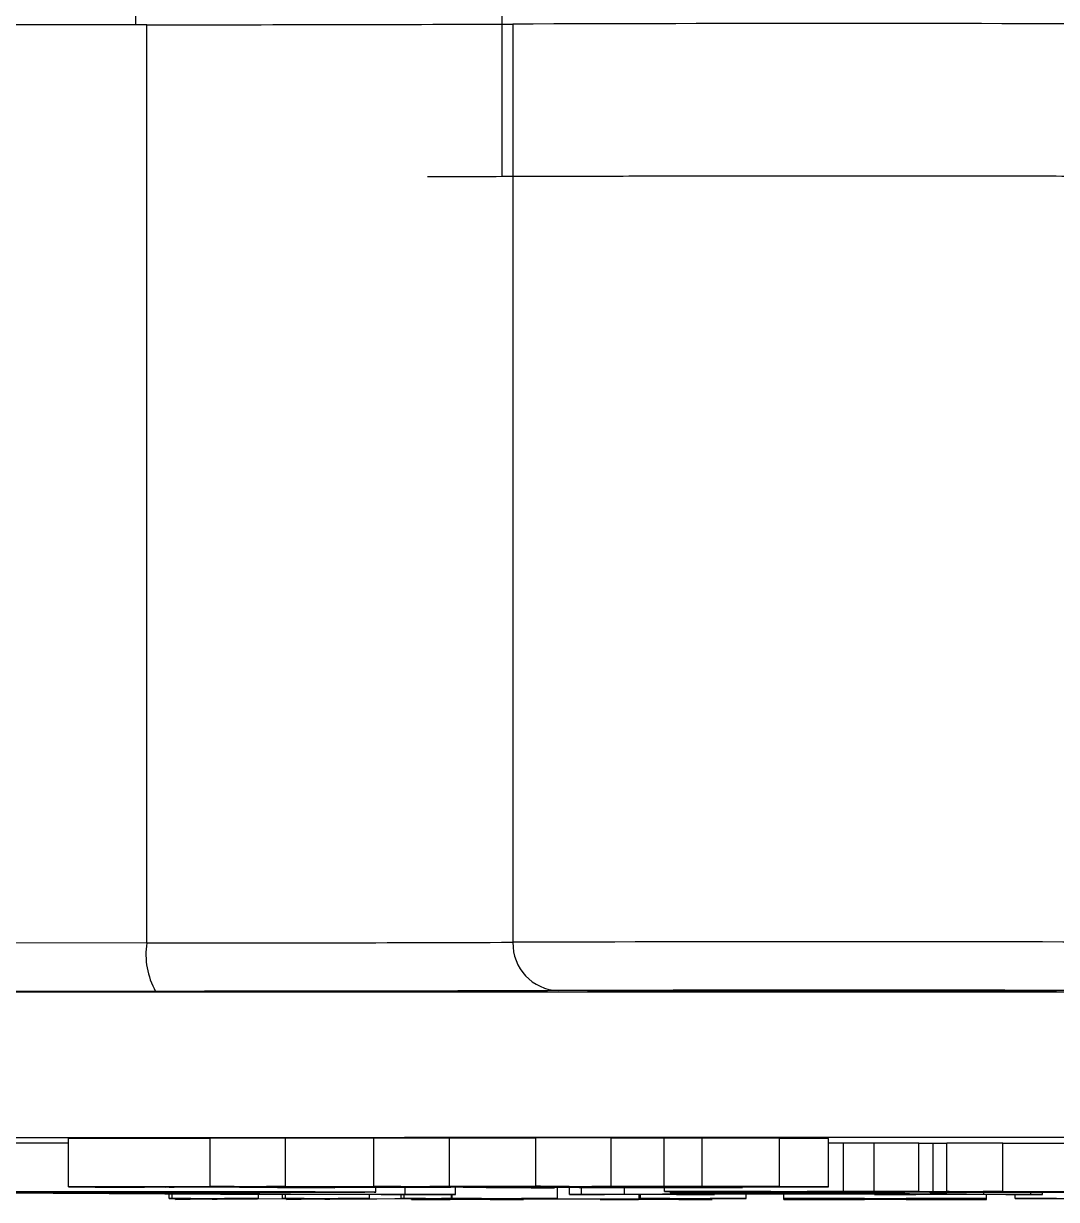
# Model space of a CAD drawing. Header units: millimetres. Extents: x 5659 to 7608, y 3628 to 5007.
# Drawn here: x 6462.91 to 6484.27, y 3766.97 to 3791.3 of the extents above; entities that cross this region are included whole.
import ezdxf

# ---------------------------------------------------------------- set-up
doc = ezdxf.new("R2010")
doc.units = ezdxf.units.MM

msp = doc.modelspace()

# ---------------------------------------------------------------- linework, layer by layer
at = {"color": 7, "linetype": 'Continuous', "lineweight": 25}
for p, q in [((6465.234, 3791.275), (6465.234, 3822.703)), ((6472.804, 3821.965), (6472.804, 3788.131)), ((6465.462, 3772.275), (6465.462, 3791.275)), ((6473.034, 3791.288), (6473.034, 3772.288)), ((6466.769, 3768.231), (6463.841, 3768.23)), ((6463.841, 3767.23), (6463.841, 3768.23)), ((6468.328, 3768.236), (6466.769, 3768.237)), ((6466.769, 3767.237), (6466.769, 3768.237)), ((6468.328, 3767.236), (6468.328, 3768.236)), ((6470.159, 3768.232), (6468.328, 3768.231)), ((6471.721, 3768.237), (6470.159, 3768.238)), ((6470.159, 3767.238), (6470.159, 3768.238)), ((6471.721, 3767.237), (6471.721, 3768.237)), ((6473.508, 3768.233), (6471.721, 3768.233)), ((6475.065, 3768.238), (6473.508, 3768.239)), ((6473.508, 3767.239), (6473.508, 3768.239)), ((6475.065, 3767.238), (6475.065, 3768.238)), ((6476.162, 3768.234), (6475.065, 3768.234)), ((6476.948, 3768.237), (6476.162, 3768.234)), ((6476.162, 3767.234), (6476.162, 3768.234)), ((6478.545, 3768.234), (6476.948, 3768.237)), ((6476.948, 3767.237), (6476.948, 3768.237)), ((6478.545, 3767.234), (6478.545, 3768.234)), ((6479.56, 3768.227), (6478.545, 3768.229)), ((6479.56, 3767.227), (6479.56, 3768.227)), ((6479.869, 3768.129), (6479.56, 3768.129)), ((6480.505, 3768.131), (6479.869, 3768.129)), ((6479.869, 3767.129), (6479.869, 3768.129)), ((6481.429, 3768.129), (6480.505, 3768.131)), ((6480.505, 3767.131), (6480.505, 3768.131)), ((6481.429, 3767.129), (6481.429, 3768.129)), ((6481.718, 3768.122), (6481.429, 3768.122)), ((6482.007, 3768.126), (6481.718, 3768.125)), ((6481.718, 3768.125), (6481.718, 3767.125)), ((6483.163, 3768.13), (6482.007, 3768.131)), ((6482.007, 3767.131), (6482.007, 3768.131)), ((6483.163, 3767.13), (6483.163, 3768.13)), ((6484.723, 3768.126), (6483.163, 3768.126)), ((6466.988, 3767.07), (6461.421, 3767.101)), ((6463.841, 3767.23), (6467.313, 3767.231)), ((6464.48, 3767.229), (6463.841, 3767.23)), ((6464.002, 3767.102), (6469.069, 3767.075)), ((6464.39, 3767.219), (6464.39, 3767.229)), ((6465.068, 3767.229), (6464.48, 3767.229)), ((6464.77, 3767.22), (6464.77, 3767.229)), ((6467.383, 3767.23), (6465.068, 3767.229)), ((6465.438, 3767.225), (6465.438, 3767.229)), ((6465.438, 3767.225), (6465.711, 3767.225)), ((6465.711, 3767.225), (6465.711, 3767.229)), ((6465.711, 3767.225), (6465.852, 3767.223)), ((6465.852, 3767.223), (6465.852, 3767.23)), ((6465.852, 3767.223), (6477.626, 3767.227)), ((6471.369, 3767.224), (6465.924, 3767.222)), ((6466.042, 3767.22), (6466.042, 3767.222)), ((6466.769, 3767.237), (6468.328, 3767.236)), ((6467.377, 3767.219), (6467.377, 3767.223)), ((6467.377, 3767.219), (6468.413, 3767.218)), ((6468.657, 3767.227), (6467.706, 3767.225)), ((6468.328, 3767.236), (6467.935, 3767.235)), ((6467.935, 3767.235), (6468.197, 3767.231)), ((6468.197, 3767.231), (6468.197, 3767.235)), ((6468.197, 3767.231), (6470.717, 3767.232)), ((6470.786, 3767.231), (6468.266, 3767.23)), ((6468.413, 3767.218), (6468.413, 3767.223)), ((6468.413, 3767.218), (6471.749, 3767.22)), ((6471.821, 3767.219), (6468.485, 3767.217)), ((6468.485, 3767.217), (6469.35, 3767.207)), ((6469.35, 3767.207), (6468.492, 3767.205)), ((6468.657, 3767.227), (6468.657, 3767.231)), ((6469.35, 3767.207), (6469.35, 3767.218)), ((6470.159, 3767.238), (6471.721, 3767.237)), ((6470.199, 3767.119), (6470.199, 3767.218)), ((6470.802, 3767.072), (6470.802, 3767.218)), ((6472.05, 3767.228), (6471.097, 3767.227)), ((6471.721, 3767.237), (6471.315, 3767.236)), ((6471.315, 3767.236), (6471.6, 3767.233)), ((6471.749, 3767.22), (6471.369, 3767.224)), ((6471.6, 3767.233), (6471.6, 3767.237)), ((6471.6, 3767.233), (6474.05, 3767.234)), ((6474.12, 3767.233), (6471.669, 3767.232)), ((6471.843, 3767.072), (6471.843, 3767.218)), ((6472.05, 3767.228), (6472.05, 3767.232)), ((6477.767, 3767.227), (6472.252, 3767.225)), ((6472.252, 3767.225), (6472.633, 3767.22)), ((6472.633, 3767.22), (6472.633, 3767.225)), ((6472.633, 3767.22), (6475.9, 3767.221)), ((6476.177, 3767.22), (6472.705, 3767.219)), ((6473.891, 3767.205), (6472.938, 3767.204)), ((6473.508, 3767.239), (6475.065, 3767.238)), ((6473.891, 3767.205), (6473.891, 3767.219)), ((6473.953, 3766.986), (6473.953, 3767.22)), ((6474.206, 3767.072), (6474.206, 3767.22)), ((6474.402, 3767.211), (6474.402, 3767.22)), ((6474.461, 3767.21), (6474.402, 3767.211)), ((6475.394, 3767.229), (6474.446, 3767.228)), ((6474.449, 3767.072), (6474.449, 3767.211)), ((6475.065, 3767.238), (6474.662, 3767.237)), ((6474.662, 3767.237), (6474.937, 3767.234)), ((6474.937, 3767.234), (6474.937, 3767.238)), ((6474.937, 3767.234), (6476.162, 3767.234)), ((6478.545, 3767.234), (6475.006, 3767.233)), ((6475.339, 3767.074), (6475.339, 3767.22)), ((6475.339, 3767.074), (6478.491, 3767.101)), ((6475.394, 3767.229), (6475.394, 3767.233)), ((6475.9, 3767.221), (6475.9, 3767.226)), ((6475.9, 3767.221), (6476.395, 3767.223)), ((6476.162, 3767.234), (6476.948, 3767.237)), ((6476.17, 3767.129), (6476.17, 3767.22)), ((6476.69, 3767.128), (6476.17, 3767.129)), ((6476.17, 3767.129), (6479.869, 3767.129)), ((6476.806, 3767.213), (6476.177, 3767.22)), ((6476.286, 3767.111), (6476.286, 3767.129)), ((6476.922, 3767.109), (6476.286, 3767.111)), ((6476.395, 3767.223), (6476.395, 3767.226)), ((6476.395, 3767.223), (6477.639, 3767.221)), ((6476.401, 3767.121), (6476.401, 3767.129)), ((6476.922, 3767.12), (6476.401, 3767.121)), ((6476.401, 3767.121), (6478.366, 3767.121)), ((6476.948, 3767.237), (6478.545, 3767.234)), ((6477.639, 3767.221), (6477.107, 3767.22)), ((6477.107, 3767.22), (6477.736, 3767.212)), ((6477.153, 3767.223), (6477.767, 3767.227)), ((6477.153, 3767.223), (6477.153, 3767.226)), ((6477.384, 3767.223), (6477.153, 3767.223)), ((6477.626, 3767.227), (6477.626, 3767.234)), ((6477.626, 3767.227), (6478.109, 3767.229)), ((6477.736, 3767.212), (6477.736, 3767.227)), ((6477.782, 3767.211), (6477.782, 3767.234)), ((6478.366, 3767.129), (6478.077, 3767.129)), ((6478.109, 3767.229), (6478.109, 3767.234)), ((6478.109, 3767.229), (6479.56, 3767.227)), ((6478.366, 3767.121), (6478.309, 3767.121)), ((6478.366, 3767.121), (6478.366, 3767.129)), ((6478.366, 3767.113), (6478.366, 3767.121)), ((6478.491, 3767.101), (6479.702, 3767.101)), ((6481.429, 3767.129), (6479.118, 3767.129)), ((6479.118, 3767.129), (6479.118, 3767.121)), ((6479.118, 3767.121), (6479.753, 3767.121)), ((6481.083, 3767.121), (6479.118, 3767.121)), ((6479.118, 3767.121), (6479.118, 3767.113)), ((6479.118, 3767.113), (6481.083, 3767.115)), ((6479.702, 3767.101), (6479.702, 3767.121)), ((6479.702, 3767.101), (6482.773, 3767.074)), ((6479.753, 3767.121), (6479.753, 3767.129)), ((6479.753, 3767.121), (6480.273, 3767.123)), ((6479.869, 3767.129), (6480.505, 3767.131)), ((6480.273, 3767.123), (6480.273, 3767.129)), ((6480.273, 3767.123), (6481.083, 3767.121)), ((6480.505, 3767.131), (6481.429, 3767.129)), ((6481.083, 3767.122), (6481.083, 3767.129)), ((6481.603, 3767.121), (6481.083, 3767.122)), ((6481.083, 3767.122), (6488.075, 3767.122)), ((6481.083, 3767.121), (6481.083, 3767.122)), ((6481.083, 3767.115), (6481.083, 3767.121)), ((6481.083, 3767.115), (6481.14, 3767.114)), ((6481.14, 3767.122), (6481.14, 3767.114)), ((6481.718, 3767.115), (6481.66, 3767.119)), ((6481.66, 3767.119), (6482.412, 3767.118)), ((6481.66, 3767.105), (6481.66, 3767.119)), ((6481.66, 3767.105), (6481.718, 3767.108)), ((6482.412, 3767.106), (6481.66, 3767.105)), ((6481.718, 3767.125), (6482.065, 3767.126)), ((6482.412, 3767.124), (6481.718, 3767.125)), ((6481.718, 3767.108), (6481.718, 3767.115)), ((6482.007, 3767.131), (6483.163, 3767.13)), ((6482.874, 3767.125), (6482.412, 3767.124)), ((6482.412, 3767.118), (6482.412, 3767.124)), ((6482.412, 3767.118), (6484.088, 3767.118)), ((6483.741, 3767.117), (6482.412, 3767.117)), ((6482.412, 3767.117), (6482.412, 3767.106)), ((6483.163, 3767.13), (6482.759, 3767.129)), ((6482.759, 3767.129), (6482.759, 3767.126)), ((6482.759, 3767.126), (6484.781, 3767.126)), ((6482.773, 3767.074), (6482.773, 3767.117)), ((6487.729, 3767.125), (6482.874, 3767.125)), ((6484.377, 3767.121), (6482.99, 3767.121)), ((6483.741, 3767.107), (6483.741, 3767.117)), ((6484.434, 3767.108), (6483.741, 3767.107)), ((6483.744, 3767.072), (6483.744, 3767.107)), ((6483.987, 3767.072), (6483.987, 3767.107)), ((6484.088, 3767.118), (6484.377, 3767.121)), ((6484.088, 3767.118), (6484.088, 3767.121)), ((6465.922, 3766.988), (6465.922, 3767.076)), ((6465.922, 3766.988), (6465.982, 3766.989)), ((6466.126, 3766.988), (6465.922, 3766.988)), ((6465.982, 3766.989), (6465.982, 3767.075)), ((6465.982, 3766.989), (6467.77, 3766.988)), ((6466.051, 3766.969), (6466.051, 3766.988)), ((6466.051, 3766.969), (6466.356, 3766.987)), ((6466.358, 3766.969), (6466.051, 3766.969)), ((6468.463, 3766.98), (6466.358, 3766.969)), ((6467.07, 3766.987), (6466.816, 3766.974)), ((6466.816, 3766.974), (6466.918, 3766.974)), ((6466.918, 3766.974), (6468.594, 3766.983)), ((6466.918, 3766.974), (6466.918, 3766.979)), ((6471.843, 3767.07), (6466.988, 3767.07)), ((6467.71, 3766.987), (6467.556, 3766.987)), ((6467.77, 3766.988), (6467.71, 3766.987)), ((6467.77, 3766.988), (6467.77, 3767.07)), ((6468.27, 3766.987), (6468.27, 3767.07)), ((6468.27, 3766.987), (6468.33, 3766.988)), ((6468.425, 3766.987), (6468.27, 3766.987)), ((6468.33, 3766.988), (6468.33, 3767.07)), ((6468.33, 3766.988), (6470.066, 3766.987)), ((6468.349, 3766.968), (6468.565, 3766.98)), ((6468.349, 3766.968), (6468.349, 3766.98)), ((6468.656, 3766.968), (6468.349, 3766.968)), ((6468.565, 3766.98), (6468.463, 3766.98)), ((6468.594, 3766.983), (6468.704, 3766.986)), ((6471.553, 3766.985), (6468.656, 3766.968)), ((6469.419, 3766.986), (6469.143, 3766.974)), ((6469.143, 3766.974), (6469.245, 3766.974)), ((6469.245, 3766.974), (6471.187, 3766.985)), ((6469.245, 3766.974), (6469.245, 3766.978)), ((6470.006, 3766.986), (6469.854, 3766.987)), ((6470.066, 3766.987), (6470.006, 3766.986)), ((6470.066, 3766.987), (6470.066, 3767.07)), ((6470.721, 3766.986), (6470.721, 3767.07)), ((6470.721, 3766.986), (6470.781, 3766.987)), ((6470.875, 3766.986), (6470.721, 3766.986)), ((6470.781, 3766.987), (6470.781, 3767.07)), ((6470.781, 3766.987), (6471.766, 3766.986)), ((6470.802, 3767.072), (6471.843, 3767.072)), ((6470.938, 3766.967), (6470.938, 3766.981)), ((6470.938, 3766.967), (6470.967, 3766.968)), ((6473.227, 3766.967), (6470.938, 3766.967)), ((6470.967, 3766.968), (6470.967, 3766.981)), ((6470.967, 3766.968), (6471.227, 3766.968)), ((6471.187, 3766.985), (6471.233, 3766.985)), ((6471.227, 3766.968), (6471.227, 3766.983)), ((6471.732, 3766.969), (6472.381, 3766.985)), ((6471.766, 3766.986), (6471.766, 3767.07)), ((6471.766, 3766.986), (6471.768, 3766.986)), ((6471.768, 3767.07), (6471.768, 3766.986)), ((6471.768, 3766.986), (6473.953, 3766.986)), ((6471.843, 3767.072), (6471.843, 3767.07)), ((6472.252, 3766.986), (6472.048, 3766.986)), ((6472.254, 3766.986), (6472.252, 3766.986)), ((6472.895, 3766.977), (6472.564, 3766.969)), ((6472.564, 3766.969), (6472.568, 3766.969)), ((6475.964, 3766.976), (6472.895, 3766.977)), ((6473.213, 3766.985), (6472.922, 3766.978)), ((6472.922, 3766.978), (6475.991, 3766.977)), ((6472.995, 3766.968), (6472.995, 3766.977)), ((6472.995, 3766.968), (6473.255, 3766.968)), ((6473.255, 3766.968), (6473.227, 3766.967)), ((6473.255, 3766.968), (6473.255, 3766.977)), ((6473.926, 3766.985), (6473.718, 3766.985)), ((6473.953, 3766.986), (6473.926, 3766.985)), ((6474.206, 3767.071), (6474.206, 3767.072)), ((6474.206, 3767.072), (6474.449, 3767.072)), ((6477.199, 3767.071), (6474.206, 3767.071)), ((6474.839, 3766.967), (6474.839, 3766.976)), ((6477.127, 3766.966), (6474.839, 3766.967)), ((6474.839, 3766.967), (6474.868, 3766.967)), ((6474.868, 3766.967), (6474.868, 3766.976)), ((6474.868, 3766.967), (6475.128, 3766.967)), ((6475.128, 3766.967), (6475.128, 3766.976)), ((6475.633, 3766.968), (6475.964, 3766.976)), ((6475.633, 3766.968), (6475.633, 3766.976)), ((6475.642, 3766.985), (6475.642, 3767.071)), ((6475.642, 3766.985), (6475.669, 3766.986)), ((6475.85, 3766.985), (6475.642, 3766.985)), ((6475.669, 3766.986), (6475.669, 3767.071)), ((6475.669, 3766.986), (6477.854, 3766.985)), ((6475.991, 3766.977), (6476.282, 3766.984)), ((6476.957, 3767.082), (6476.229, 3767.076)), ((6477.114, 3766.984), (6476.465, 3766.968)), ((6476.465, 3766.968), (6476.469, 3766.968)), ((6476.896, 3766.967), (6476.896, 3766.979)), ((6476.896, 3766.967), (6477.156, 3766.967)), ((6480.592, 3767.082), (6476.957, 3767.082)), ((6476.957, 3767.072), (6476.957, 3767.082)), ((6476.957, 3767.072), (6477.199, 3767.072)), ((6478.815, 3767.098), (6477.118, 3767.083)), ((6477.118, 3767.083), (6480.511, 3767.083)), ((6477.156, 3766.967), (6477.127, 3766.966)), ((6477.199, 3767.072), (6477.199, 3767.082)), ((6477.199, 3767.072), (6477.199, 3767.071)), ((6477.827, 3766.985), (6477.619, 3766.985)), ((6477.854, 3766.985), (6477.827, 3766.985)), ((6477.854, 3766.985), (6477.854, 3767.082)), ((6478.637, 3766.985), (6478.637, 3767.082)), ((6478.637, 3766.985), (6482.829, 3766.985)), ((6479.833, 3766.985), (6478.637, 3766.985)), ((6478.637, 3766.985), (6478.637, 3766.985)), ((6478.637, 3766.967), (6478.637, 3766.985)), ((6478.637, 3766.966), (6478.637, 3766.967)), ((6478.637, 3766.967), (6479.833, 3766.967)), ((6482.829, 3766.966), (6478.637, 3766.966)), ((6478.895, 3767.098), (6478.815, 3767.098)), ((6480.511, 3767.083), (6478.895, 3767.098)), ((6479.833, 3766.967), (6479.833, 3766.985)), ((6480.302, 3766.968), (6480.302, 3766.984)), ((6480.508, 3767.072), (6480.508, 3767.082)), ((6480.508, 3767.071), (6480.508, 3767.072)), ((6480.508, 3767.072), (6480.831, 3767.072)), ((6483.987, 3767.071), (6480.508, 3767.071)), ((6481.398, 3767.075), (6480.592, 3767.082)), ((6480.831, 3767.072), (6480.831, 3767.08)), ((6481.165, 3766.984), (6481.165, 3766.968)), ((6482.829, 3766.985), (6481.633, 3766.985)), ((6481.633, 3766.967), (6481.633, 3766.985)), ((6481.633, 3766.967), (6482.829, 3766.967)), ((6482.829, 3766.985), (6482.829, 3767.071)), ((6482.829, 3766.985), (6482.829, 3766.985)), ((6482.829, 3766.967), (6482.829, 3766.985)), ((6482.829, 3766.967), (6482.829, 3766.966)), ((6483.418, 3766.985), (6483.418, 3767.071)), ((6483.418, 3766.985), (6485.839, 3766.986)), ((6483.454, 3766.985), (6483.418, 3766.985)), ((6483.762, 3766.985), (6483.454, 3766.985)), ((6483.744, 3767.072), (6483.987, 3767.072)), ((6483.987, 3767.072), (6483.987, 3767.071)), ((6485.126, 3766.968), (6484.275, 3766.984))]:
    msp.add_line(p, q, dxfattribs=at)
at = {"color": 7, "linetype": 'Continuous', "lineweight": 25, "flags": 128}
for points in [[(6465.462, 3791.275), (6460.136, 3791.272), (6454.902, 3791.269), (6449.783, 3791.265), (6444.803, 3791.26), (6439.985, 3791.255), (6435.352, 3791.249), (6430.926, 3791.242), (6426.726, 3791.235), (6422.772, 3791.227), (6419.082, 3791.218), (6415.675, 3791.209), (6412.564, 3791.199), (6409.766, 3791.189), (6407.293, 3791.179), (6405.156, 3791.168), (6403.365, 3791.157)], [(6465.462, 3772.275), (6460.202, 3772.272), (6455.032, 3772.269), (6449.973, 3772.265), (6445.049, 3772.261), (6440.282, 3772.255), (6435.694, 3772.249), (6431.306, 3772.243), (6427.137, 3772.235), (6423.206, 3772.228), (6419.53, 3772.219), (6416.128, 3772.21), (6413.013, 3772.201), (6410.201, 3772.191), (6407.703, 3772.181), (6405.532, 3772.17), (6403.696, 3772.16), (6402.205, 3772.148), (6401.065, 3772.137)], [(6508.008, 3771.247), (6503.304, 3771.251), (6498.483, 3771.254), (6493.568, 3771.257), (6488.585, 3771.258), (6483.558, 3771.259), (6478.512, 3771.259), (6473.473, 3771.259), (6468.464, 3771.258), (6463.513, 3771.255), (6458.642, 3771.253)], [(6484.277, 3771.277), (6483.451, 3771.275), (6482.374, 3771.273), (6481.12, 3771.272), (6479.774, 3771.272), (6478.428, 3771.272), (6477.174, 3771.273), (6476.097, 3771.275), (6475.271, 3771.277), (6474.751, 3771.28), (6474.574, 3771.283), (6474.751, 3771.286), (6475.271, 3771.289), (6476.097, 3771.291), (6477.174, 3771.293), (6478.428, 3771.294), (6479.774, 3771.294), (6481.12, 3771.294), (6482.374, 3771.293), (6483.451, 3771.291), (6484.277, 3771.289)]]:
    msp.add_lwpolyline(points, dxfattribs=at)
at = {"color": 7, "linetype": 'Continuous', "lineweight": 25}
for centre, radius, start, end in [((6465.901, 5666.36), 1875.085, 269.986579, 270.217963), ((6479.774, 1798.985), 1992.314, 89.806162, 90.193839), ((6467.004, 3772.033), 1.561, 171.0968, 209.1481), ((6465.901, 5647.36), 1875.085, 269.986579, 270.217963), ((6474.004, 3772.258), 0.971, 178.1826, 267.9964), ((6479.774, 1779.985), 1992.314, 89.806162, 90.193839)]:
    msp.add_arc(centre, radius, start, end, dxfattribs=at)
for points, knots in [([(6472.804, 3788.131), (6472.483, 3788.129), (6472.099, 3788.127), (6471.385, 3788.125), (6471.268, 3788.125)], [0, 0, 0, 0, 0.834947, 1, 1, 1, 1]), ([(6465.64, 3771.273), (6463.145, 3771.272), (6458.107, 3771.269), (6450.73, 3771.264), (6443.488, 3771.257), (6436.509, 3771.248), (6429.906, 3771.238), (6423.812, 3771.226), (6418.32, 3771.213), (6413.508, 3771.199), (6409.446, 3771.184), (6406.176, 3771.169), (6403.637, 3771.153), (6402.575, 3771.142), (6402.049, 3771.137)], [0, 0, 0, 0, 0.079959, 0.161371, 0.244142, 0.328893, 0.414217, 0.5, 0.585778, 0.671102, 0.755858, 0.838624, 0.920039, 1, 1, 1, 1]), ([(6473.97, 3771.288), (6473.579, 3771.286), (6472.784, 3771.282), (6470.794, 3771.278), (6468.38, 3771.274), (6466.543, 3771.273), (6465.64, 3771.273)], [0, 0, 0, 0, 0.245796, 0.5, 0.754204, 1, 1, 1, 1]), ([(6485.578, 3771.288), (6485.314, 3771.289), (6484.773, 3771.291), (6483.355, 3771.294), (6481.638, 3771.296), (6479.774, 3771.296), (6477.91, 3771.296), (6476.194, 3771.294), (6474.775, 3771.291), (6474.234, 3771.289), (6473.97, 3771.288)], [0, 0, 0, 0, 0.122089, 0.25, 0.377911, 0.5, 0.622089, 0.75, 0.877911, 1, 1, 1, 1]), ([(6411.329, 3768.109), (6411.376, 3768.113), (6411.483, 3768.121), (6412.353, 3768.134), (6413.834, 3768.147), (6416.009, 3768.161), (6418.839, 3768.174), (6422.353, 3768.187), (6426.507, 3768.199), (6431.251, 3768.21), (6436.512, 3768.221), (6442.204, 3768.229), (6448.227, 3768.237), (6454.45, 3768.243), (6460.815, 3768.248), (6467.168, 3768.251), (6473.507, 3768.253), (6479.774, 3768.253), (6486.041, 3768.253), (6492.38, 3768.251), (6498.733, 3768.248), (6505.098, 3768.243), (6511.321, 3768.237), (6517.344, 3768.229), (6523.036, 3768.221), (6528.297, 3768.21), (6533.041, 3768.199), (6537.195, 3768.187), (6540.709, 3768.174), (6543.539, 3768.161), (6545.715, 3768.147), (6547.196, 3768.134), (6548.067, 3768.121), (6548.174, 3768.113), (6548.222, 3768.109)], [0, 0, 0, 0, 0.023828, 0.053273, 0.084485, 0.115699, 0.147957, 0.180726, 0.213842, 0.247136, 0.28043, 0.313546, 0.346314, 0.378573, 0.409785, 0.440999, 0.470442, 0.499888, 0.529332, 0.558778, 0.58999, 0.621203, 0.653462, 0.68623, 0.719347, 0.752641, 0.785934, 0.819051, 0.851819, 0.884078, 0.915289, 0.946503, 0.975948, 1, 1, 1, 1]), ([(6463.841, 3768.134), (6463.734, 3768.134), (6463.313, 3768.134), (6462.873, 3768.134), (6462.545, 3768.134)], [0, 0, 0, 0, 0.254888, 1, 1, 1, 1]), ([(6460.92, 3767.131), (6461.589, 3767.131), (6462.935, 3767.131), (6464.743, 3767.13), (6466.063, 3767.127), (6466.987, 3767.124), (6467.294, 3767.121), (6467.317, 3767.118), (6467.322, 3767.118)], [0, 0, 0, 0, 0.196061, 0.394111, 0.547436, 0.700125, 0.928087, 1, 1, 1, 1]), ([(6467.322, 3767.118), (6467.292, 3767.116), (6467.231, 3767.114), (6466.548, 3767.109), (6465.2, 3767.106), (6463.516, 3767.105), (6462.168, 3767.104), (6461.39, 3767.104), (6461.267, 3767.104)], [0, 0, 0, 0, 0.200351, 0.402646, 0.59747, 0.766762, 0.96323, 1, 1, 1, 1]), ([(6461.871, 3767.134), (6462.539, 3767.134), (6463.774, 3767.134), (6465.541, 3767.133), (6467.204, 3767.132), (6468.723, 3767.129), (6469.869, 3767.125), (6470.177, 3767.121), (6470.195, 3767.119), (6470.199, 3767.119)], [0, 0, 0, 0, 0.160365, 0.296332, 0.431737, 0.589347, 0.747826, 0.949128, 1, 1, 1, 1]), ([(6470.199, 3767.119), (6470.172, 3767.117), (6470.112, 3767.114), (6469.328, 3767.109), (6467.617, 3767.105), (6465.768, 3767.103), (6464.489, 3767.102), (6464.002, 3767.102)], [0, 0, 0, 0, 0.183074, 0.416875, 0.642834, 0.864166, 1, 1, 1, 1]), ([(6464.39, 3767.219), (6464.394, 3767.219), (6464.407, 3767.219), (6464.576, 3767.22), (6464.709, 3767.22), (6464.77, 3767.22)], [0, 0, 0, 0, 0.206018, 0.636041, 1, 1, 1, 1]), ([(6465.086, 3767.218), (6465.006, 3767.218), (6464.855, 3767.218), (6464.646, 3767.218), (6464.505, 3767.218), (6464.413, 3767.218), (6464.396, 3767.219), (6464.39, 3767.219)], [0, 0, 0, 0, 0.281585, 0.522569, 0.762523, 0.925805, 1, 1, 1, 1]), ([(6464.77, 3767.22), (6464.898, 3767.22), (6465.24, 3767.221), (6465.385, 3767.223), (6465.424, 3767.224), (6465.438, 3767.225)], [0, 0, 0, 0, 0.268239, 0.722981, 1, 1, 1, 1]), ([(6465.994, 3767.219), (6465.967, 3767.219), (6465.914, 3767.219), (6465.649, 3767.218), (6465.379, 3767.218), (6465.14, 3767.218), (6465.086, 3767.218)], [0, 0, 0, 0, 0.194719, 0.390632, 0.863045, 1, 1, 1, 1]), ([(6465.924, 3767.222), (6465.978, 3767.222), (6466.046, 3767.221), (6466.025, 3767.221), (6466.02, 3767.22)], [0, 0, 0, 0, 0.7846575, 1, 1, 1, 1]), ([(6467.313, 3767.231), (6467.255, 3767.232), (6467.144, 3767.233), (6466.965, 3767.235), (6466.834, 3767.236), (6466.769, 3767.237)], [0, 0, 0, 0, 0.361759, 0.680808, 1, 1, 1, 1]), ([(6468.492, 3767.205), (6468.399, 3767.207), (6468.214, 3767.21), (6467.856, 3767.214), (6467.548, 3767.217), (6467.377, 3767.219)], [0, 0, 0, 0, 0.307881, 0.615778, 1, 1, 1, 1]), ([(6467.706, 3767.225), (6467.669, 3767.226), (6467.608, 3767.227), (6467.492, 3767.229), (6467.419, 3767.23), (6467.383, 3767.23)], [0, 0, 0, 0, 0.437947, 0.718933, 1, 1, 1, 1]), ([(6468.266, 3767.23), (6468.297, 3767.23), (6468.357, 3767.229), (6468.481, 3767.228), (6468.588, 3767.227), (6468.657, 3767.227)], [0, 0, 0, 0, 0.2673365, 0.5346869, 1, 1, 1, 1]), ([(6470.717, 3767.232), (6470.658, 3767.233), (6470.546, 3767.234), (6470.362, 3767.236), (6470.227, 3767.238), (6470.159, 3767.238)], [0, 0, 0, 0, 0.353076, 0.676475, 1, 1, 1, 1]), ([(6471.097, 3767.227), (6471.053, 3767.227), (6470.988, 3767.229), (6470.876, 3767.23), (6470.816, 3767.231), (6470.786, 3767.231)], [0, 0, 0, 0, 0.499817, 0.749886, 1, 1, 1, 1]), ([(6471.669, 3767.232), (6471.7, 3767.231), (6471.761, 3767.231), (6471.877, 3767.229), (6471.984, 3767.229), (6472.05, 3767.228)], [0, 0, 0, 0, 0.278089, 0.556193, 1, 1, 1, 1]), ([(6472.938, 3767.204), (6472.841, 3767.206), (6472.646, 3767.208), (6472.264, 3767.213), (6471.986, 3767.217), (6471.821, 3767.219)], [0, 0, 0, 0, 0.2894212, 0.5788391, 1, 1, 1, 1]), ([(6472.705, 3767.219), (6472.82, 3767.218), (6473.052, 3767.215), (6473.429, 3767.21), (6473.726, 3767.207), (6473.891, 3767.205)], [0, 0, 0, 0, 0.307939, 0.615874, 1, 1, 1, 1]), ([(6474.05, 3767.234), (6473.992, 3767.234), (6473.882, 3767.236), (6473.702, 3767.237), (6473.573, 3767.239), (6473.508, 3767.239)], [0, 0, 0, 0, 0.3618324, 0.680859, 1, 1, 1, 1]), ([(6474.446, 3767.228), (6474.406, 3767.229), (6474.34, 3767.23), (6474.226, 3767.231), (6474.155, 3767.232), (6474.12, 3767.233)], [0, 0, 0, 0, 0.437841, 0.718884, 1, 1, 1, 1]), ([(6474.402, 3767.211), (6474.735, 3767.211), (6475.308, 3767.211), (6475.964, 3767.211), (6476.367, 3767.211), (6476.575, 3767.212), (6476.716, 3767.212), (6476.794, 3767.212), (6476.826, 3767.212), (6476.813, 3767.213), (6476.806, 3767.213)], [0, 0, 0, 0, 0.358025, 0.615683, 0.704922, 0.795041, 0.841826, 0.888488, 0.9407, 1, 1, 1, 1]), ([(6476.673, 3767.208), (6476.641, 3767.208), (6476.577, 3767.209), (6476.22, 3767.209), (6475.513, 3767.21), (6474.858, 3767.21), (6474.461, 3767.21)], [0, 0, 0, 0, 0.1072401, 0.2147204, 0.5251042, 1, 1, 1, 1]), ([(6475.006, 3767.233), (6475.035, 3767.233), (6475.094, 3767.232), (6475.216, 3767.231), (6475.325, 3767.23), (6475.394, 3767.229)], [0, 0, 0, 0, 0.267397, 0.53481, 1, 1, 1, 1]), ([(6476.286, 3767.111), (6476.635, 3767.111), (6477.157, 3767.112), (6477.849, 3767.112), (6478.194, 3767.112), (6478.366, 3767.113)], [0, 0, 0, 0, 0.499885, 0.7499286, 1, 1, 1, 1]), ([(6477.736, 3767.212), (6477.763, 3767.212), (6477.815, 3767.211), (6477.674, 3767.21), (6477.314, 3767.209), (6476.925, 3767.209), (6476.673, 3767.208)], [0, 0, 0, 0, 0.211302, 0.416468, 0.621501, 1, 1, 1, 1]), ([(6478.077, 3767.129), (6477.911, 3767.129), (6477.594, 3767.129), (6477.13, 3767.128), (6476.837, 3767.128), (6476.69, 3767.128)], [0, 0, 0, 0, 0.35686, 0.67714, 1, 1, 1, 1]), ([(6478.309, 3767.121), (6478.142, 3767.121), (6477.825, 3767.121), (6477.361, 3767.121), (6477.068, 3767.12), (6476.922, 3767.12)], [0, 0, 0, 0, 0.35686, 0.67714, 1, 1, 1, 1]), ([(6481.14, 3767.114), (6480.544, 3767.113), (6479.524, 3767.112), (6478.059, 3767.111), (6477.302, 3767.11), (6476.922, 3767.109)], [0, 0, 0, 0, 0.41234, 0.704495, 1, 1, 1, 1]), ([(6479.56, 3767.227), (6479.342, 3767.227), (6478.867, 3767.226), (6478.135, 3767.225), (6477.677, 3767.224), (6477.384, 3767.223)], [0, 0, 0, 0, 0.234297, 0.511813, 1, 1, 1, 1]), ([(6482.99, 3767.121), (6482.823, 3767.121), (6482.507, 3767.121), (6482.042, 3767.121), (6481.749, 3767.121), (6481.603, 3767.121)], [0, 0, 0, 0, 0.35686, 0.67714, 1, 1, 1, 1]), ([(6482.063, 3767.126), (6482.062, 3767.127), (6482.06, 3767.128), (6482.044, 3767.13), (6482.019, 3767.131), (6482.007, 3767.131)], [0, 0, 0, 0, 0.333361, 0.666606, 1, 1, 1, 1]), ([(6466.356, 3766.987), (6466.367, 3766.987), (6466.384, 3766.987), (6466.336, 3766.988), (6466.278, 3766.988), (6466.203, 3766.988), (6466.151, 3766.988), (6466.126, 3766.988)], [0, 0, 0, 0, 0.409045, 0.568709, 0.729731, 0.871998, 1, 1, 1, 1]), ([(6467.556, 3766.987), (6467.491, 3766.987), (6467.391, 3766.987), (6467.259, 3766.987), (6467.172, 3766.987), (6467.104, 3766.987), (6467.083, 3766.987), (6467.07, 3766.987)], [0, 0, 0, 0, 0.286948, 0.445283, 0.603611, 0.766841, 1, 1, 1, 1]), ([(6468.704, 3766.986), (6468.711, 3766.986), (6468.723, 3766.986), (6468.666, 3766.987), (6468.568, 3766.987), (6468.469, 3766.987), (6468.425, 3766.987)], [0, 0, 0, 0, 0.280717, 0.477013, 0.764436, 1, 1, 1, 1]), ([(6469.069, 3767.075), (6469.239, 3767.074), (6469.504, 3767.073), (6470.176, 3767.073), (6470.582, 3767.072), (6470.802, 3767.072)], [0, 0, 0, 0, 0.454509, 0.703285, 1, 1, 1, 1]), ([(6469.854, 3766.987), (6469.807, 3766.987), (6469.731, 3766.987), (6469.624, 3766.987), (6469.547, 3766.986), (6469.475, 3766.986), (6469.439, 3766.986), (6469.423, 3766.986), (6469.419, 3766.986)], [0, 0, 0, 0, 0.2197284, 0.3604368, 0.5019622, 0.6296085, 0.9109721, 1, 1, 1, 1]), ([(6471.228, 3766.985), (6471.228, 3766.985), (6471.227, 3766.986), (6471.185, 3766.986), (6471.106, 3766.986), (6470.999, 3766.986), (6470.915, 3766.986), (6470.875, 3766.986)], [0, 0, 0, 0, 0.063168, 0.286153, 0.501453, 0.758451, 1, 1, 1, 1]), ([(6471.227, 3766.968), (6471.32, 3766.968), (6471.449, 3766.968), (6471.598, 3766.968), (6471.674, 3766.968), (6471.717, 3766.969), (6471.727, 3766.969), (6471.732, 3766.969)], [0, 0, 0, 0, 0.375821, 0.523807, 0.672057, 0.853203, 1, 1, 1, 1]), ([(6472.048, 3766.986), (6471.992, 3766.986), (6471.885, 3766.986), (6471.739, 3766.985), (6471.627, 3766.985), (6471.578, 3766.985), (6471.553, 3766.985)], [0, 0, 0, 0, 0.246987, 0.468153, 0.728462, 1, 1, 1, 1]), ([(6472.38, 3766.985), (6472.381, 3766.985), (6472.383, 3766.985), (6472.352, 3766.985), (6472.3, 3766.985), (6472.264, 3766.986), (6472.254, 3766.986)], [0, 0, 0, 0, 0.177122, 0.589108, 0.884827, 1, 1, 1, 1]), ([(6472.575, 3766.968), (6472.588, 3766.968), (6472.614, 3766.968), (6472.698, 3766.968), (6472.825, 3766.968), (6472.931, 3766.968), (6472.995, 3766.968)], [0, 0, 0, 0, 0.204883, 0.408937, 0.643499, 1, 1, 1, 1]), ([(6473.718, 3766.985), (6473.648, 3766.985), (6473.532, 3766.985), (6473.389, 3766.985), (6473.297, 3766.985), (6473.234, 3766.985), (6473.221, 3766.985), (6473.213, 3766.985)], [0, 0, 0, 0, 0.290077, 0.48445, 0.638173, 0.79153, 1, 1, 1, 1]), ([(6474.449, 3767.072), (6474.572, 3767.072), (6474.782, 3767.072), (6475.038, 3767.073), (6475.223, 3767.073), (6475.298, 3767.074), (6475.33, 3767.074), (6475.339, 3767.074)], [0, 0, 0, 0, 0.268165, 0.456817, 0.645375, 0.906381, 1, 1, 1, 1]), ([(6475.128, 3766.967), (6475.22, 3766.967), (6475.35, 3766.967), (6475.499, 3766.967), (6475.575, 3766.968), (6475.618, 3766.968), (6475.628, 3766.968), (6475.633, 3766.968)], [0, 0, 0, 0, 0.3758207, 0.5238074, 0.6720575, 0.8532035, 1, 1, 1, 1]), ([(6476.278, 3766.984), (6476.279, 3766.984), (6476.28, 3766.984), (6476.242, 3766.985), (6476.179, 3766.985), (6476.064, 3766.985), (6475.95, 3766.985), (6475.867, 3766.985), (6475.85, 3766.985)], [0, 0, 0, 0, 0.132198, 0.30903, 0.458399, 0.607839, 0.921168, 1, 1, 1, 1]), ([(6476.229, 3767.076), (6476.218, 3767.075), (6476.197, 3767.075), (6476.164, 3767.075), (6476.154, 3767.074), (6476.148, 3767.074)], [0, 0, 0, 0, 0.2502199, 0.5005081, 1, 1, 1, 1]), ([(6476.148, 3767.074), (6476.156, 3767.074), (6476.171, 3767.073), (6476.249, 3767.073), (6476.346, 3767.073), (6476.5, 3767.072), (6476.71, 3767.072), (6476.871, 3767.072), (6476.957, 3767.072)], [0, 0, 0, 0, 0.284135, 0.450473, 0.560568, 0.671794, 0.825494, 1, 1, 1, 1]), ([(6476.476, 3766.968), (6476.489, 3766.968), (6476.515, 3766.967), (6476.599, 3766.967), (6476.726, 3766.967), (6476.832, 3766.967), (6476.896, 3766.967)], [0, 0, 0, 0, 0.204883, 0.408937, 0.643499, 1, 1, 1, 1]), ([(6477.619, 3766.985), (6477.549, 3766.985), (6477.433, 3766.985), (6477.29, 3766.985), (6477.198, 3766.984), (6477.135, 3766.984), (6477.122, 3766.984), (6477.114, 3766.984)], [0, 0, 0, 0, 0.290077, 0.48445, 0.638173, 0.79153, 1, 1, 1, 1]), ([(6480.302, 3766.984), (6480.299, 3766.984), (6480.294, 3766.984), (6480.235, 3766.984), (6480.156, 3766.984), (6480.02, 3766.985), (6479.91, 3766.985), (6479.833, 3766.985)], [0, 0, 0, 0, 0.250411, 0.398556, 0.54744, 0.686236, 1, 1, 1, 1]), ([(6479.833, 3766.967), (6479.923, 3766.967), (6480.048, 3766.967), (6480.19, 3766.967), (6480.262, 3766.967), (6480.298, 3766.967), (6480.3, 3766.968), (6480.302, 3766.968)], [0, 0, 0, 0, 0.3640306, 0.510061, 0.6558643, 0.8438409, 1, 1, 1, 1]), ([(6480.831, 3767.072), (6480.918, 3767.072), (6481.059, 3767.072), (6481.227, 3767.072), (6481.335, 3767.072), (6481.408, 3767.073), (6481.459, 3767.073), (6481.471, 3767.073), (6481.479, 3767.073)], [0, 0, 0, 0, 0.25713, 0.418126, 0.515419, 0.613557, 0.771961, 1, 1, 1, 1]), ([(6481.633, 3766.985), (6481.562, 3766.985), (6481.446, 3766.984), (6481.308, 3766.984), (6481.223, 3766.984), (6481.172, 3766.984), (6481.167, 3766.984), (6481.165, 3766.984)], [0, 0, 0, 0, 0.294404, 0.487725, 0.643608, 0.799347, 1, 1, 1, 1]), ([(6481.165, 3766.968), (6481.168, 3766.968), (6481.173, 3766.967), (6481.231, 3766.967), (6481.326, 3766.967), (6481.464, 3766.967), (6481.573, 3766.967), (6481.633, 3766.967)], [0, 0, 0, 0, 0.210223, 0.375759, 0.542534, 0.746796, 1, 1, 1, 1]), ([(6481.479, 3767.073), (6481.477, 3767.073), (6481.475, 3767.074), (6481.459, 3767.074), (6481.422, 3767.074), (6481.398, 3767.075)], [0, 0, 0, 0, 0.25103, 0.502225, 1, 1, 1, 1]), ([(6482.773, 3767.074), (6482.815, 3767.074), (6482.899, 3767.073), (6483.085, 3767.073), (6483.345, 3767.072), (6483.572, 3767.072), (6483.706, 3767.072), (6483.744, 3767.072)], [0, 0, 0, 0, 0.25387, 0.509596, 0.715202, 0.920342, 1, 1, 1, 1]), ([(6484.275, 3766.984), (6484.262, 3766.984), (6484.242, 3766.984), (6484.161, 3766.985), (6484.066, 3766.985), (6483.927, 3766.985), (6483.824, 3766.985), (6483.762, 3766.985)], [0, 0, 0, 0, 0.2826647, 0.4248628, 0.5676053, 0.7445144, 1, 1, 1, 1])]:
    msp.add_open_spline(points, degree=3, knots=knots, dxfattribs=at)
msp.add_open_spline([(6486.9, 3788.131), (6486.575, 3788.132), (6485.925, 3788.135), (6484.213, 3788.138), (6482.145, 3788.141), (6479.852, 3788.141), (6477.559, 3788.141), (6475.49, 3788.138), (6473.779, 3788.135), (6473.129, 3788.132), (6472.804, 3788.131)], degree=3, dxfattribs=at)

doc.saveas('drawing.dxf')
